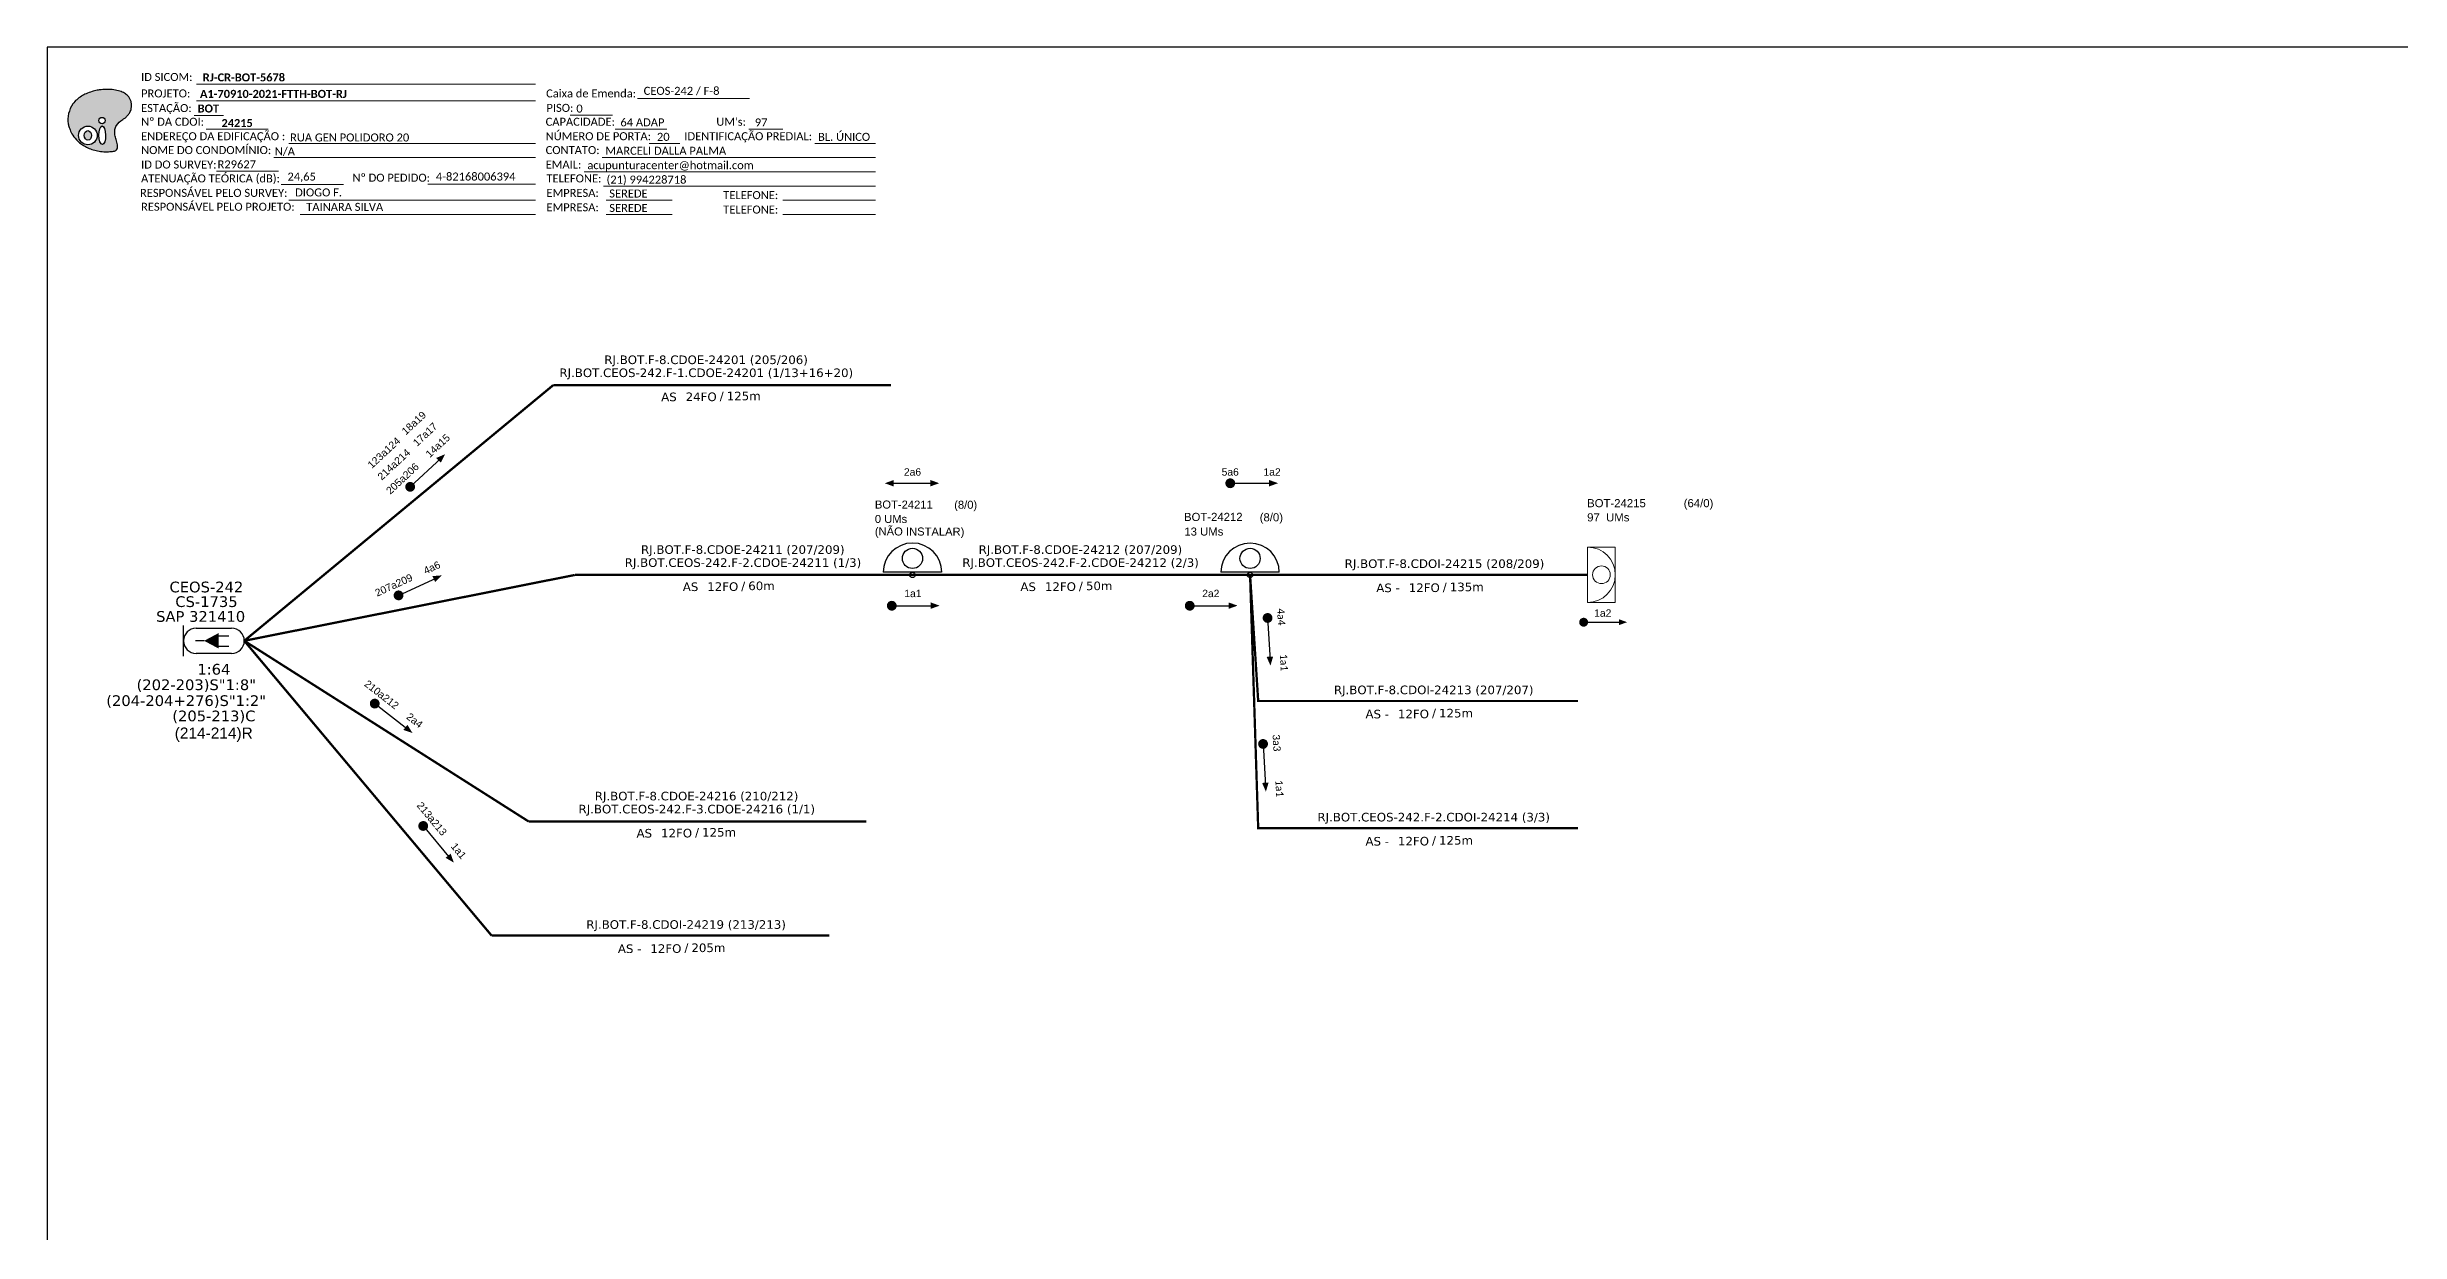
# Model space of a CAD drawing. Extents: x -89 to 749, y 705 to 1299.
# Drawn here: x -89 to 438, y 1033 to 1299 of the extents above; entities that cross this region are included whole.
import ezdxf
from ezdxf.enums import TextEntityAlignment as Align

# ---------------------------------------------------------------- set-up
doc = ezdxf.new("R2010")
doc.units = 0
for name, color, linetype, lineweight in [("20.0-LEGENDA DOS CDO'S", 1, 'Continuous', 0), ('20.1-CDO_INTERIOR', 1, 'Continuous', 0), ('20.2-CDO_POSTE', 1, 'Continuous', 5), ('40.1-ETIQUETAS', 1, 'Continuous', 20)]:
    doc.layers.add(name, color=color, linetype=linetype, lineweight=lineweight)
for name, color, linetype in [('20.4-CEOS', 1, 'Continuous'), ('CAP a instalar', 1, 'Continuous'), ('label_cabos', 7, 'Continuous'), ('SETA', 7, 'Continuous'), ('UNIFILAR', 7, 'Continuous')]:
    doc.layers.add(name, color=color, linetype=linetype)
doc.styles.add('ARIAL', font='arial.ttf')
doc.styles.add('siredit', font='verdana.ttf')
doc.styles.get("Standard").update_dxf_attribs({"font": 'arial.ttf'})
doc.styles.add('WMF-Calibri0', font='calibri.ttf')
doc.styles.add('WMF-Calibri1', font='calibrib.ttf')
doc.linetypes.add('FENCELINE1', pattern='A,0.25,-0.1,[133,ltypeshp.shx,S=0.1,R=0,X=-0.1,Y=0],-0.1,1', length=1.45)

# ---------------------------------------------------------------- blocks, each defined once
blk = doc.blocks.new('OI')
h = blk.add_hatch(color=40)
edge = h.paths.add_edge_path()
edge.add_spline(control_points=[(4.35, -0.67), (3.92, -0.99), (3.26, -1.5), (2.81, -2.59), (2.9, -3.5), (3.06, -4.27), (3.31, -4.85), (3.37, -5.39), (3.4, -5.88), (3.2, -6.4), (2.54, -6.61), (1.65, -6.63), (0.55, -6.67), (-0.56, -6.42), (-1.61, -6.14), (-2.77, -5.61), (-3.92, -4.77), (-4.89, -3.7), (-5.34, -2.65), (-5.6, -1.94), (-5.85, -0.96), (-5.71, 0.47), (-5.1, 2.02), (-4.14, 3.02), (-3.3, 3.61), (-2.37, 4.16), (-1.36, 4.44), (-0.56, 4.7), (0.79, 4.85), (2.24, 4.97), (3.79, 4.57), (4.67, 4.21), (5.44, 3.65), (5.76, 2.99), (6.03, 2.21), (6.01, 1.46), (5.72, 0.64), (5.31, 0.08), (4.88, -0.38), (4.51, -0.55), (4.35, -0.67)], knot_values=[0, 0, 0, 0, 1.60434, 2.417191, 3.427595, 4.282808, 4.776746, 5.304182, 5.888771, 6.258406, 6.858137, 7.79129, 8.986195, 10.124242, 11.187857, 12.242908, 13.953784, 15.414161, 16.515391, 17.349188, 17.675853, 19.552021, 21.515531, 22.568638, 23.63245, 24.621084, 25.782718, 26.745347, 27.142653, 29.870543, 31.004649, 31.921532, 32.709589, 33.801391, 34.042471, 35.192333, 35.971461, 36.628871, 37.254359, 37.836911, 37.836911, 37.836911, 37.836911], degree=3, periodic=0)
h.paths.add_polyline_path([(1.13, -0.87, -1), (-0.04, -0.87, -1)], flags=16)
edge = h.paths.add_edge_path(flags=16)
edge.add_ellipse((0.56, -3.59), major_axis=(-0.02, 1.71), ratio=0.361305, start_angle=0, end_angle=360)
h.paths.add_polyline_path([(-0.36, -3.62, -1), (-3.8, -3.62, -1)], flags=16)
edge = h.paths.add_edge_path(flags=0)
edge.add_ellipse((-2.08, -3.62), major_axis=(0, 0.885), ratio=0.758294, start_angle=0, end_angle=360)
at = {"color": 40}
for centre, radius in [((-2.08, -3.62), 1.72), ((0.54, -0.87), 0.587)]:
    blk.add_circle(centre, radius, dxfattribs=at)
blk.add_ellipse((-2.08, -3.62), major_axis=(0, 0.885), ratio=0.758294, start_param=-3.141592653589792, end_param=3.141592653589792, dxfattribs=at)
blk.add_ellipse((0.56, -3.59), major_axis=(-0.02, 1.71), ratio=0.361305, dxfattribs=at)
at = {"color": 40, "start_tangent": (-0.800898, -0.598801), "end_tangent": (-0.800898, -0.598801)}
blk.add_spline([(4.35, -0.67), (3.2, -1.78), (2.9, -2.54), (2.92, -3.55), (3.12, -4.38), (3.28, -4.85), (3.37, -5.37), (3.35, -5.95), (3.2, -6.29), (2.66, -6.55), (1.73, -6.63), (0.54, -6.62), (-0.58, -6.41), (-1.6, -6.11), (-2.56, -5.67), (-3.95, -4.67), (-4.89, -3.56), (-5.37, -2.56), (-5.64, -1.78), (-5.72, -1.46), (-5.63, 0.42), (-4.84, 2.22), (-4.13, 2.99), (-3.27, 3.62), (-2.4, 4.09), (-1.3, 4.47), (-0.37, 4.72), (0.02, 4.77), (2.75, 4.8), (3.85, 4.53), (4.69, 4.16), (5.31, 3.68), (5.85, 2.73), (5.93, 2.5), (5.94, 1.35), (5.67, 0.62), (5.29, 0.08), (4.84, -0.36), (4.35, -0.67)], degree=3, dxfattribs=at)
blk = doc.blocks.new('SAN')
at = {"layer": 'SETA'}
blk.add_lwpolyline([(-2.58, 0), (6.02, 0)], dxfattribs=at)
for points in [[(-2.1, -0.66), (-3.93, 0), (-2.1, 0.67)], [(5.33, 0.68), (7.16, 0.01), (5.33, -0.65)]]:
    blk.add_solid(points, dxfattribs=at)
blk = doc.blocks.new('ETIQUETA_RS5F')
at = {"layer": '40.1-ETIQUETAS', "color": 0, "style": 'siredit'}
blk.add_text('/', height=1.5, dxfattribs=at).set_placement((1.58, -1.95), align=Align.MIDDLE_RIGHT)
for tag, p in [('ETIQUETA_R_PRIMARIA', (1.21, 4.1)), ('ETIQUETA_R_SECUNDARIA', (1.21, 2.1)), ('F_ATIVAS/F_MORTAS', (1.14, -4.24))]:
    blk.add_attdef(tag, text='', height=1.5, dxfattribs=at).set_placement(p, align=Align.MIDDLE_CENTER)
for tag, p in [('TIPO_CABO', (-6.58, -2.12)), ('CAP_CABO', (0.4, -2.09))]:
    blk.add_attdef(tag, text='', height=1.5, dxfattribs=at).set_placement(p, align=Align.MIDDLE_RIGHT)
blk.add_attdef('METROS', text='', height=1.5, dxfattribs=at).set_placement((2.14, -1.95), align=Align.MIDDLE_LEFT)
for tag, p in [('FUSÃO_1', (0.85, -8.39)), ('FUSÃO_2', (0.85, -10.6)), ('FUSÃO_3', (0.85, -12.93)), ('FUSÃO_4', (0.85, -15.14)), ('FUSÃO_5', (0.85, -17.16))]:
    blk.add_attdef(tag, text='', height=1.5, dxfattribs=at).set_placement(p, align=Align.CENTER)
blk = doc.blocks.new('CDOE-TEXTO PADRÃO')
at = {"layer": "20.0-LEGENDA DOS CDO'S", "color": 0, "style": 'ARIAL'}
for tag, p in [('CDO_N', (0.49, 7.39)), ('CORDOALHA', (0.5, 4.33)), ('SAP', (0.51, 1.67)), ('SPLITER_1', (0.59, -0.91)), ('SPLITER_2', (0.6, -3.55)), ('(XX-XX_F)S', (0.54, -8.29)), ('(XX-XX_L)S', (0.55, -10.83)), ('UMS', (0.55, -13.15))]:
    blk.add_attdef(tag, p, '', height=1.7, rotation=0.118, dxfattribs=at)
blk.add_attdef('FIBRAS_UTILIZADAS', text='', height=1.7, rotation=0.118, dxfattribs=at).set_placement((19.77, 7.43), align=Align.CENTER)
blk = doc.blocks.new('CDOE_CT_POSTE')
at = {"layer": "20.0-LEGENDA DOS CDO'S", "color": 0, "style": 'ARIAL'}
for tag, p in [('CDO_N', (0.12, 5.25)), ('CORDOALHA', (0.12, 4.02)), ('SAP', (0.12, 2.96)), ('1:XX', (0.14, 1.23)), ('UMS', (0.14, 0.22))]:
    blk.add_attdef(tag, p, '', height=0.68, rotation=0.118, dxfattribs=at)
blk.add_attdef('FIBRAS_UTILIZADAS', text='', height=0.68, rotation=0.118, dxfattribs=at).set_placement((7.83, 5.26), align=Align.CENTER)
blk = doc.blocks.new('CDOI_INT')
at = {"layer": '20.1-CDO_INTERIOR', "color": 0, "lineweight": 18}
blk.add_lwpolyline([(4.25, -4.25), (4.25, 4.25), (0, 4.25), (0, -4.25)], close=True, dxfattribs=at)
blk.add_circle((2.12, 0), 1.36, dxfattribs=at)
blk.add_arc((0, 0), 4.25, 270, 90, dxfattribs=at)
at = {"layer": "20.0-LEGENDA DOS CDO'S", "color": 0, "style": 'ARIAL'}
for tag, p in [('CDO_N', (-0.08, 10.38)), ('SPLITER_1', (21.18, 10.38)), ('SAP', (-0.08, 6.23)), ('SURVEY', (-0.08, 8.2)), ('SPLITER_2', (21.19, 8.68)), ('1:XX', (5.94, -2.22)), ('UMS', (5.94, -4.24))]:
    blk.add_attdef(tag, p, '', height=1.36, dxfattribs=at)
blk.add_attdef('FIBRAS_UTILIZADAS', text='', height=1.36, dxfattribs=at).set_placement((15.34, 10.38), align=Align.CENTER)

msp = doc.modelspace()

# ---------------------------------------------------------------- linework, layer by layer
at = {"color": 8}
msp.add_line((111.13, 1181.3), (98.04, 1181.3), dxfattribs=at)
msp.add_lwpolyline([(-89.32, 705.02), (749.25, 705.02), (749.25, 1299.02), (-89.32, 1299.02), (-89.32, 705.02)])
at = {"color": 7, "lineweight": 0}
for points in [[(-55.85, 1290.67), (20.13, 1290.67)], [(-55.85, 1286.98), (20.13, 1286.98)], [(42.97, 1287.47), (68.1, 1287.47)], [(-56.36, 1283.7), (-49.81, 1283.7)], [(27.92, 1283.75), (37.41, 1283.75)], [(-53.7, 1280.63), (-39.76, 1280.63)], [(-35.13, 1277.4), (20.13, 1277.4)], [(37.97, 1280.63), (49.59, 1280.63)], [(45.56, 1277.4), (52.5, 1277.4)], [(67.91, 1280.63), (75.58, 1280.63)], [(82.73, 1277.4), (96.29, 1277.4)], [(-51.38, 1271.22), (-37.44, 1271.22)], [(-38.54, 1274.28), (20.13, 1274.28)], [(31.05, 1271.05), (96.32, 1271.05)], [(35.09, 1274.28), (96.32, 1274.28)], [(-36.84, 1268.25), (-22.9, 1268.25)], [(-4.01, 1268.26), (20.14, 1268.26)], [(35.33, 1267.81), (96.32, 1267.81)], [(-35.13, 1264.7), (20.13, 1264.7)], [(-32.64, 1261.46), (20.13, 1261.46)], [(35.94, 1264.7), (50.74, 1264.7)], [(35.94, 1261.46), (50.74, 1261.46)], [(75.55, 1264.7), (96.32, 1264.7)], [(75.55, 1261.46), (96.32, 1261.46)]]:
    msp.add_lwpolyline(points, dxfattribs=at)
for points, const_width in [([(175.25, 1201.25, 1), (176.35, 1201.25, 1)], 1.1), ([(-8.36, 1200.08, 1), (-7.56, 1200.83, 1)], 1.1), ([(-11.06, 1175.9, 1), (-10.06, 1176.35, 1)], 1.1), ([(99.41, 1173.8, 1), (100.51, 1173.8, 1)], 1.1), ([(166.17, 1173.8, 1), (167.27, 1173.8, 1)], 1.1), ([(184.13, 1171.61, 1), (184.19, 1170.51, 1)], 1.1), ([(254.48, 1170.1, 1), (255.48, 1170.1, 1)], 1), ([(254.48, 1170.1, 1), (255.48, 1170.1, 1)], 1), ([(-16.33, 1152.2, 1), (-15.46, 1151.53, 1)], 1.1), ([(183.12, 1143.37, 1), (183.18, 1142.27, 1)], 1.1), ([(-5.39, 1124.86, 1), (-4.68, 1124.02, 1)], 1.1)]:
    msp.add_lwpolyline(points, format="xyb", close=True, dxfattribs=dict(const_width=const_width))
at = {"color": 8}
for centre, major_axis, start_param, end_param in [((104.59, 1181.3), (-4.63, 4.63), 3.926991, 7.068583), ((104.59, 1184.41), (1.6, 1.6), 5.497787, 11.780972), ((104.59, 1180.7), (-0.428, 0.428), 3.926991, 10.210176)]:
    msp.add_ellipse(centre, major_axis=major_axis, ratio=1, start_param=start_param, end_param=end_param, dxfattribs=at)
at = {"layer": '20.4-CEOS', "color": 7}
for p, q in [((-55.91, 1168.77), (-47.96, 1168.77)), ((-47.96, 1163.11), (-55.91, 1163.11))]:
    msp.add_line(p, q, dxfattribs=at)
for points in [[(-58.75, 1162.52), (-58.75, 1169.36)], [(-54.13, 1165.94), (-56.04, 1165.94)], [(-51, 1167.06), (-48.58, 1167.06)], [(-51, 1164.71), (-48.58, 1164.71)]]:
    msp.add_lwpolyline(points, dxfattribs=at)
msp.add_lwpolyline([(-54.13, 1165.94, 0, 3.5, 0), (-50.85, 1165.94, 3.5, 3.5, 0)], format="xyseb", dxfattribs=at)
for centre, start, end in [((-55.91, 1165.94), 90, 270), ((-47.96, 1165.94), 270, 90)]:
    msp.add_arc(centre, 2.83, start, end, dxfattribs=at)
at = {"layer": 'CAP a instalar', "color": 7, "linetype": 'FENCELINE1', "ltscale": 7, "const_width": 0.513}
for points in [[(24.11, 1223.25), (-45.13, 1165.94)], [(99.75, 1223.25), (24.11, 1223.25)], [(28.94, 1180.7), (-45.13, 1165.94)], [(104.59, 1180.7), (28.94, 1180.7)], [(180.24, 1180.7), (104.59, 1180.7)], [(18.58, 1125.45), (-45.13, 1165.94)], [(94.23, 1125.45), (18.58, 1125.45)]]:
    msp.add_lwpolyline(points, dxfattribs=at)
at = {"layer": 'CAP a instalar', "color": 1, "linetype": 'FENCELINE1', "ltscale": 7, "const_width": 0.513}
msp.add_lwpolyline([(255.88, 1180.74), (180.24, 1180.74), (180.24, 1180.74)], dxfattribs=at)
at = {"layer": 'CAP a instalar', "color": 8, "linetype": 'FENCELINE1', "ltscale": 7, "const_width": 0.513}
for points in [[(253.72, 1123.94), (182.06, 1123.94), (180.24, 1180.7)], [(253.72, 1152.45), (182.06, 1152.45), (180.24, 1180.7)], [(10.3, 1099.86), (-45.13, 1165.94)], [(85.95, 1099.86), (10.3, 1099.86)]]:
    msp.add_lwpolyline(points, dxfattribs=at)
at = {"layer": 'label_cabos', "color": 5}
msp.add_line((186.78, 1181.3), (173.7, 1181.3), dxfattribs=at)
for centre, radius in [((180.24, 1184.41), 2.26), ((180.24, 1180.7), 0.606)]:
    msp.add_circle(centre, radius, dxfattribs=at)
msp.add_arc((180.24, 1181.3), 6.54, 0, 180, dxfattribs=at)
at = {"layer": 'SETA'}
for points in [[(-7.96, 1200.46), (-1.04, 1206.9)], [(175.8, 1201.25), (185.25, 1201.25)], [(-10.56, 1176.12), (-1.96, 1180.07)], [(99.96, 1173.8), (109.41, 1173.8)], [(166.72, 1173.8), (176.17, 1173.8)], [(184.16, 1171.06), (184.71, 1161.62)], [(254.98, 1170.1), (263.57, 1170.1)], [(254.98, 1170.1), (263.57, 1170.1)], [(-15.89, 1151.87), (-8.44, 1146.05)], [(183.15, 1142.82), (183.7, 1133.38)], [(-5.04, 1124.44), (1.02, 1117.17)]]:
    msp.add_lwpolyline(points, dxfattribs=at)
for points in [[(-2.11, 1206.93), (-0.13, 1207.77), (-1.11, 1205.86)], [(184.49, 1202), (186.51, 1201.27), (184.49, 1200.53)], [(-2.96, 1180.44), (-0.83, 1180.61), (-2.35, 1179.1)], [(108.66, 1174.55), (110.67, 1173.82), (108.66, 1173.09)], [(175.41, 1174.55), (177.43, 1173.82), (175.41, 1173.09)], [(262.88, 1170.78), (264.72, 1170.11), (262.88, 1169.45)], [(262.88, 1170.78), (264.72, 1170.11), (262.88, 1169.45)], [(185.41, 1162.42), (184.8, 1160.37), (183.95, 1162.34)], [(-8.58, 1147.1), (-7.44, 1145.29), (-9.48, 1145.95)], [(184.4, 1134.18), (183.78, 1132.12), (182.94, 1134.09)], [(1.11, 1118.24), (1.83, 1116.22), (-0.02, 1117.3)]]:
    msp.add_solid(points, dxfattribs=at)

# ---------------------------------------------------------------- block references
at = {"color": 7, "xscale": 1.213923925163967, "yscale": 1.213923925163967, "zscale": 1.213923925163967, "rotation": 0.1532896023949059}
msp.add_blockref('OI', (-77.65, 1283.61), dxfattribs=at)
at = {"layer": '20.1-CDO_INTERIOR', "color": 1, "ltscale": 11}
ref = msp.add_blockref('CDOI_INT', (255.88, 1180.74), dxfattribs=dict(at, xscale=1.458499505982035, yscale=1.458499505982035, zscale=1.458499505982035))
ref.add_attrib('CDO_N', 'BOT-24215', (255.76, 1195.88), dxfattribs={"layer": "20.0-LEGENDA DOS CDO'S", "color": 0, "height": 1.82, "style": 'ARIAL'})
ref.add_attrib('FIBRAS_UTILIZADAS', '       (64/0)', dxfattribs={"layer": "20.0-LEGENDA DOS CDO'S", "color": 0, "height": 1.82, "style": 'ARIAL'}).set_placement((278.25, 1195.88), align=Align.CENTER)
ref.add_attrib('SURVEY', '97  UMs', (255.77, 1192.7), dxfattribs={"layer": "20.0-LEGENDA DOS CDO'S", "color": 0, "height": 1.82, "style": 'ARIAL'})
at = {"layer": '20.2-CDO_POSTE', "color": 7}
ref = msp.add_blockref('CDOE_CT_POSTE', (95.79, 1181.74), dxfattribs=dict(at, xscale=2.640000019016442, yscale=2.639999999999999, zscale=2.639999999999999, rotation=359.7381893931093))
ref.add_attrib('CDO_N', 'BOT-24211', (96.17, 1195.59), dxfattribs={"layer": "20.0-LEGENDA DOS CDO'S", "color": 0, "height": 1.795, "rotation": 359.8562, "style": 'ARIAL', "width": 1})
ref.add_attrib('CORDOALHA', '0 UMs', (96.16, 1192.36), dxfattribs={"layer": "20.0-LEGENDA DOS CDO'S", "color": 0, "height": 1.795, "rotation": 359.8562, "style": 'ARIAL', "width": 1})
ref.add_attrib('SAP', '(NÃO INSTALAR)', (96.16, 1189.56), dxfattribs={"layer": "20.0-LEGENDA DOS CDO'S", "color": 0, "height": 1.7951, "rotation": 359.8562, "style": 'ARIAL', "width": 1})
ref.add_attrib('FIBRAS_UTILIZADAS', '(8/0)', dxfattribs={"layer": "20.0-LEGENDA DOS CDO'S", "color": 0, "height": 1.795, "rotation": 359.8562, "style": 'ARIAL', "width": 1}).set_placement((116.52, 1195.54), align=Align.CENTER)
at = {"layer": '20.2-CDO_POSTE', "color": 5}
ref = msp.add_blockref('CDOE-TEXTO PADRÃO', (173.24, 1180.62), dxfattribs=dict(at, xscale=1.069200003147125, yscale=1.069200003147125, zscale=1.069200003147125))
ref.add_attrib('CDO_N', 'BOT-24212', (165.44, 1192.79), dxfattribs={"layer": "20.0-LEGENDA DOS CDO'S", "color": 0, "height": 1.817, "rotation": 0.118, "style": 'ARIAL'})
ref.add_attrib('CORDOALHA', '13 UMs', (165.51, 1189.51), dxfattribs={"layer": "20.0-LEGENDA DOS CDO'S", "color": 0, "height": 1.817, "rotation": 0.118, "style": 'ARIAL'})
ref.add_attrib('FIBRAS_UTILIZADAS', '       (8/0)', dxfattribs={"layer": "20.0-LEGENDA DOS CDO'S", "color": 0, "height": 1.8175, "rotation": 0.118, "style": 'ARIAL'}).set_placement((182.54, 1192.71), align=Align.CENTER)
at = {"layer": '40.1-ETIQUETAS', "color": 7}
ref = msp.add_blockref('ETIQUETA_RS5F', (65.09, 1180.77), dxfattribs=dict(at, xscale=1.283039983498747, yscale=1.283039983498747, zscale=1.283039983498747))
ref.add_attrib('ETIQUETA_R_PRIMARIA', 'RJ.BOT.F-8.CDOE-24211 (207/209)', dxfattribs={"color": 0, "height": 1.9246, "style": 'siredit'}).set_placement((66.57, 1186.39), align=Align.MIDDLE_CENTER)
ref.add_attrib('ETIQUETA_R_SECUNDARIA', 'RJ.BOT.CEOS-242.F-2.CDOE-24211 (1/3)', dxfattribs={"color": 0, "height": 1.9246, "style": 'siredit'}).set_placement((66.61, 1183.47), align=Align.MIDDLE_CENTER)
ref.add_attrib('TIPO_CABO', 'AS', dxfattribs={"color": 0, "height": 1.925, "style": 'siredit'}).set_placement((56.61, 1178.06), align=Align.MIDDLE_RIGHT)
ref.add_attrib('CAP_CABO', '12FO', dxfattribs={"color": 0, "height": 1.925, "style": 'siredit'}).set_placement((65.56, 1178.09), align=Align.MIDDLE_RIGHT)
ref.add_attrib('METROS', '60m', dxfattribs={"color": 0, "height": 1.925, "style": 'siredit'}).set_placement((67.8, 1178.26), align=Align.MIDDLE_LEFT)
ref = msp.add_blockref('ETIQUETA_RS5F', (140.75, 1180.77), dxfattribs=dict(at, xscale=1.283039983498747, yscale=1.283039983498747, zscale=1.283039983498747))
ref.add_attrib('ETIQUETA_R_PRIMARIA', 'RJ.BOT.F-8.CDOE-24212 (207/209)', dxfattribs={"color": 0, "height": 1.9246, "style": 'siredit'}).set_placement((142.22, 1186.39), align=Align.MIDDLE_CENTER)
ref.add_attrib('ETIQUETA_R_SECUNDARIA', 'RJ.BOT.CEOS-242.F-2.CDOE-24212 (2/3)', dxfattribs={"color": 0, "height": 1.9246, "style": 'siredit'}).set_placement((142.26, 1183.47), align=Align.MIDDLE_CENTER)
ref.add_attrib('TIPO_CABO', 'AS', dxfattribs={"color": 0, "height": 1.925, "style": 'siredit'}).set_placement((132.26, 1178.06), align=Align.MIDDLE_RIGHT)
ref.add_attrib('CAP_CABO', '12FO', dxfattribs={"color": 0, "height": 1.925, "style": 'siredit'}).set_placement((141.22, 1178.09), align=Align.MIDDLE_RIGHT)
ref.add_attrib('METROS', '50m', dxfattribs={"color": 0, "height": 1.925, "style": 'siredit'}).set_placement((143.46, 1178.26), align=Align.MIDDLE_LEFT)
at = {"layer": '40.1-ETIQUETAS', "color": 1}
ref = msp.add_blockref('ETIQUETA_RS5F', (222.28, 1180.53), dxfattribs=dict(at, xscale=1.283039983498747, yscale=1.283039983498747, zscale=1.283039983498747))
ref.add_attrib('ETIQUETA_R_SECUNDARIA', 'RJ.BOT.F-8.CDOI-24215 (208/209)', dxfattribs={"color": 0, "height": 1.9246, "style": 'siredit'}).set_placement((223.8, 1183.23), align=Align.MIDDLE_CENTER)
ref.add_attrib('TIPO_CABO', 'AS -', dxfattribs={"color": 0, "height": 1.925, "style": 'siredit'}).set_placement((213.79, 1177.81), align=Align.MIDDLE_RIGHT)
ref.add_attrib('CAP_CABO', '12FO', dxfattribs={"color": 0, "height": 1.925, "style": 'siredit'}).set_placement((222.75, 1177.84), align=Align.MIDDLE_RIGHT)
ref.add_attrib('METROS', '135m', dxfattribs={"color": 0, "height": 1.925, "style": 'siredit'}).set_placement((224.99, 1178.02), align=Align.MIDDLE_LEFT)
at = {"layer": '40.1-ETIQUETAS', "color": 8}
ref = msp.add_blockref('ETIQUETA_RS5F', (219.86, 1152.24), dxfattribs=dict(at, xscale=1.283039983498747, yscale=1.283039983498747, zscale=1.283039983498747))
ref.add_attrib('ETIQUETA_R_SECUNDARIA', 'RJ.BOT.F-8.CDOI-24213 (207/207)', dxfattribs={"color": 0, "height": 1.9246, "style": 'siredit'}).set_placement((221.38, 1154.94), align=Align.MIDDLE_CENTER)
ref.add_attrib('TIPO_CABO', 'AS -', dxfattribs={"color": 0, "height": 1.925, "style": 'siredit'}).set_placement((211.37, 1149.52), align=Align.MIDDLE_RIGHT)
ref.add_attrib('CAP_CABO', '12FO', dxfattribs={"color": 0, "height": 1.925, "style": 'siredit'}).set_placement((220.33, 1149.55), align=Align.MIDDLE_RIGHT)
ref.add_attrib('METROS', '125m', dxfattribs={"color": 0, "height": 1.925, "style": 'siredit'}).set_placement((222.57, 1149.73), align=Align.MIDDLE_LEFT)
at = {"layer": '40.1-ETIQUETAS', "color": 7}
ref = msp.add_blockref('ETIQUETA_RS5F', (54.74, 1125.52), dxfattribs=dict(at, xscale=1.283039983498747, yscale=1.283039983498747, zscale=1.283039983498747))
ref.add_attrib('ETIQUETA_R_PRIMARIA', 'RJ.BOT.F-8.CDOE-24216 (210/212)', dxfattribs={"color": 0, "height": 1.9246, "style": 'siredit'}).set_placement((56.21, 1131.14), align=Align.MIDDLE_CENTER)
ref.add_attrib('ETIQUETA_R_SECUNDARIA', 'RJ.BOT.CEOS-242.F-3.CDOE-24216 (1/1)', dxfattribs={"color": 0, "height": 1.9246, "style": 'siredit'}).set_placement((56.26, 1128.22), align=Align.MIDDLE_CENTER)
ref.add_attrib('TIPO_CABO', 'AS', dxfattribs={"color": 0, "height": 1.925, "style": 'siredit'}).set_placement((46.25, 1122.81), align=Align.MIDDLE_RIGHT)
ref.add_attrib('CAP_CABO', '12FO', dxfattribs={"color": 0, "height": 1.925, "style": 'siredit'}).set_placement((55.21, 1122.84), align=Align.MIDDLE_RIGHT)
ref.add_attrib('METROS', '125m', dxfattribs={"color": 0, "height": 1.925, "style": 'siredit'}).set_placement((57.45, 1123.02), align=Align.MIDDLE_LEFT)
at = {"layer": '40.1-ETIQUETAS', "color": 8}
ref = msp.add_blockref('ETIQUETA_RS5F', (219.86, 1123.72), dxfattribs=dict(at, xscale=1.283039983498747, yscale=1.283039983498747, zscale=1.283039983498747))
ref.add_attrib('ETIQUETA_R_SECUNDARIA', 'RJ.BOT.CEOS-242.F-2.CDOI-24214 (3/3)', dxfattribs={"color": 0, "height": 1.9246, "style": 'siredit'}).set_placement((221.38, 1126.42), align=Align.MIDDLE_CENTER)
ref.add_attrib('TIPO_CABO', 'AS -', dxfattribs={"color": 0, "height": 1.925, "style": 'siredit'}).set_placement((211.37, 1121.01), align=Align.MIDDLE_RIGHT)
ref.add_attrib('CAP_CABO', '12FO', dxfattribs={"color": 0, "height": 1.925, "style": 'siredit'}).set_placement((220.33, 1121.04), align=Align.MIDDLE_RIGHT)
ref.add_attrib('METROS', '125m', dxfattribs={"color": 0, "height": 1.925, "style": 'siredit'}).set_placement((222.57, 1121.22), align=Align.MIDDLE_LEFT)
ref = msp.add_blockref('ETIQUETA_RS5F', (52.35, 1099.65), dxfattribs=dict(at, xscale=1.283039983498747, yscale=1.283039983498747, zscale=1.283039983498747))
ref.add_attrib('ETIQUETA_R_SECUNDARIA', 'RJ.BOT.F-8.CDOI-24219 (213/213)', dxfattribs={"color": 0, "height": 1.9246, "style": 'siredit'}).set_placement((53.87, 1102.35), align=Align.MIDDLE_CENTER)
ref.add_attrib('TIPO_CABO', 'AS -', dxfattribs={"color": 0, "height": 1.925, "style": 'siredit'}).set_placement((43.86, 1096.93), align=Align.MIDDLE_RIGHT)
ref.add_attrib('CAP_CABO', '12FO', dxfattribs={"color": 0, "height": 1.925, "style": 'siredit'}).set_placement((52.82, 1096.96), align=Align.MIDDLE_RIGHT)
ref.add_attrib('METROS', '205m', dxfattribs={"color": 0, "height": 1.925, "style": 'siredit'}).set_placement((55.06, 1097.14), align=Align.MIDDLE_LEFT)
at = {"layer": 'UNIFILAR', "color": 5, "lineweight": -3, "xscale": 1.1, "yscale": 1.1, "zscale": 1.1}
msp.add_blockref('SAN', (102.71, 1201.25), dxfattribs=at)

# ---------------------------------------------------------------- texts
at = {"color": 7, "lineweight": 0, "style": 'WMF-Calibri0'}
for s, height, p in [('ID SICOM:', 1.793, (-68.25, 1291.42)), ('PROJETO:', 1.793, (-68.25, 1287.73)), ('ESTAÇÃO:', 1.793, (-68.25, 1284.45)), ('Caixa de Emenda:', 1.7927, (22.51, 1287.73)), ('Nº DA CDOI:', 1.7927, (-68.25, 1281.38)), ('CAPACIDADE:', 1.7927, (22.4, 1281.38)), ('PISO:', 1.793, (22.58, 1284.49)), ("UM's:", 1.793, (60.64, 1281.38)), ('ENDEREÇO DA EDIFICAÇÃO :', 1.7927, (-68.25, 1278.14)), ('NOME DO CONDOMÍNIO:', 1.7927, (-68.25, 1275.03)), ('CONTATO:', 1.793, (22.4, 1275.03)), ('NÚMERO DE PORTA:', 1.7927, (22.4, 1278.14)), ('IDENTIFICAÇÃO PREDIAL:', 1.7927, (53.48, 1278.14)), ('ATENUAÇÃO TEÓRICA (dB):', 1.7927, (-68.25, 1268.68)), ('ID DO SURVEY:', 1.7927, (-68.25, 1271.79)), ('Nº DO PEDIDO:', 1.7927, (-20.88, 1268.84)), ('EMAIL:', 1.793, (22.4, 1271.79)), ('RESPONSÁVEL PELO SURVEY:', 1.7927, (-68.49, 1265.44)), ('TELEFONE:', 1.793, (22.58, 1268.68)), ('EMPRESA:', 1.793, (22.58, 1265.44)), ('TELEFONE:', 1.793, (62.19, 1264.94)), ('RESPONSÁVEL PELO PROJETO:', 1.7927, (-68.25, 1262.33)), ('EMPRESA:', 1.793, (22.58, 1262.21)), ('TELEFONE:', 1.793, (62.19, 1261.7))]:
    msp.add_text(s, height=height, dxfattribs=at).set_placement(p)
at = {"color": 7}
for s, height, style, p in [(' RJ-CR-BOT-5678', 1.7927, 'WMF-Calibri1', (-55.05, 1291.32)), ('A1-70910-2021-FTTH-BOT-RJ', 1.7927, 'WMF-Calibri1', (-55.05, 1287.63)), ('CEOS-242 / F-8', 1.7927, 'WMF-Calibri0', (44.36, 1288.31)), ('BOT', 1.793, 'WMF-Calibri1', (-55.57, 1284.35)), ('0', 1.79, 'WMF-Calibri0', (29.28, 1284.34)), ('64 ADAP', 1.793, 'WMF-Calibri0', (39.15, 1281.25)), ('97', 1.793, 'WMF-Calibri0', (69.27, 1281.23)), ('N/A', 1.793, 'WMF-Calibri0', (-38.28, 1274.74)), ('RUA GEN POLIDORO 20', 1.7927, 'WMF-Calibri0', (-34.86, 1277.86)), ('MARCELI DALLA PALMA', 1.7927, 'WMF-Calibri0', (35.79, 1274.88)), ('20', 1.793, 'WMF-Calibri0', (47.34, 1278)), ('BL. ÚNICO', 1.793, 'WMF-Calibri0', (83.43, 1278)), ('R29627', 1.793, 'WMF-Calibri0', (-51.11, 1271.83)), ('24,65', 1.793, 'WMF-Calibri0', (-35.45, 1269.09)), ('4-82168006394', 1.7927, 'WMF-Calibri0', (-2.2, 1269.1)), ('acupunturacenter@hotmail.com', 1.7927, 'WMF-Calibri0', (31.75, 1271.65)), ('DIOGO F.', 1.793, 'WMF-Calibri0', (-33.73, 1265.54)), ('(21) 994228718', 1.7927, 'WMF-Calibri0', (36.04, 1268.41)), ('SEREDE', 1.793, 'WMF-Calibri0', (36.65, 1265.3)), ('TAINARA SILVA', 1.7927, 'WMF-Calibri0', (-31.24, 1262.3)), ('SEREDE', 1.793, 'WMF-Calibri0', (36.65, 1262.06))]:
    msp.add_text(s, height=height, dxfattribs=dict(at, style=style)).set_placement(p)
at = {"color": 7, "style": 'WMF-Calibri1'}
msp.add_text('24215', height=1.793, dxfattribs=at).set_placement((-46.73, 1281.09), align=Align.CENTER)
at = {"style": 'ARIAL'}
for s, rotation, p in [('18a19', 42.9821, (-6.57, 1214.16)), ('17a17', 42.9821, (-4.05, 1211.6)), ('14a15', 42.9821, (-1.21, 1209.06)), ('205a206', 42.9821, (-9.13, 1201.7)), ('4a6', 24.6772, (-2.75, 1181.6)), ('207a209', 24.6772, (-11.28, 1177.68)), ('210a212', 322.0319, (-14.85, 1153.22)), ('2a4', 322.0319, (-7.45, 1147.44)), ('213a213', 309.8077, (-3.73, 1125.54)), ('1a1', 309.8077, (2.28, 1118.33))]:
    msp.add_text(s, height=1.65, rotation=rotation, dxfattribs=at).set_placement(p, align=Align.CENTER)
for s, height, p in [('2a6', 1.65, (104.6, 1202.96)), ('5a6', 1.65, (175.79, 1202.96)), ('1a2', 1.65, (185.17, 1202.96)), ('1a1', 1.65, (104.69, 1175.73)), ('2a2', 1.65, (171.44, 1175.73)), ('1a2', 1.65, (259.27, 1171.33)), ('(214-214)R', 2.475, (-51.97, 1144.03))]:
    msp.add_text(s, height=height, dxfattribs=at).set_placement(p, align=Align.CENTER)
at = {"char_height": 1.65, "width": 9.3757, "attachment_point": 1, "rotation": 42.9821, "style": 'ARIAL'}
for s, insert in [('123a124', (-17.68, 1205.64)), ('214a214', (-15.45, 1203.01))]:
    msp.add_mtext(s, dxfattribs=dict(at, insert=insert))
at = {"char_height": 1.65, "width": 27.8947, "attachment_point": 5, "rotation": 273.3058}
for s, insert in [('{\\fCalibri|b0|i0|c0|p34;\\C7;4a4}', (187.2, 1171.31)), ('{\\fCalibri|b0|i0|c0|p34;\\C7;1a1}', (187.83, 1161.08)), ('{\\fCalibri|b0|i0|c0|p34;\\C7;3a3}', (186.19, 1143.06)), ('{\\fCalibri|b0|i0|c0|p34;\\C7;1a1}', (186.82, 1132.83))]:
    msp.add_mtext(s, dxfattribs=dict(at, insert=insert))
at = {"layer": '20.4-CEOS', "color": 7, "style": 'siredit'}
for s, height, p in [('CEOS-242', 2.401, (-53.62, 1179.2)), ('CS-1735', 2.401, (-53.6, 1175.92)), ('SAP 321410', 2.401, (-54.9, 1172.6)), ('1:64', 2.401, (-51.94, 1160.76)), ('(202-203)S"1:8"', 2.4008, (-55.88, 1157.29)), ('(204-204+276)S"1:2"', 2.4008, (-58.15, 1153.73)), ('(205-213)C', 2.401, (-51.94, 1150.3))]:
    msp.add_text(s, height=height, dxfattribs=at).set_placement(p, align=Align.TOP_CENTER)
at = {"layer": '40.1-ETIQUETAS', "color": 7, "style": 'siredit'}
for s, p in [('RJ.BOT.F-8.CDOE-24201 (205/206)', (58.35, 1228.93)), ('RJ.BOT.CEOS-242.F-1.CDOE-24201 (1/13+16+20)', (58.39, 1226.02))]:
    msp.add_text(s, height=1.9246, dxfattribs=at).set_placement(p, align=Align.MIDDLE_CENTER)
for s, height, p in [('AS', 1.925, (51.77, 1220.61)), ('24FO', 1.925, (60.73, 1220.63)), ('/', 1.92, (62.29, 1220.81))]:
    msp.add_text(s, height=height, dxfattribs=at).set_placement(p, align=Align.MIDDLE_RIGHT)
msp.add_text('125m', height=1.925, dxfattribs=at).set_placement((62.97, 1220.81), align=Align.MIDDLE_LEFT)

doc.saveas('drawing.dxf')
